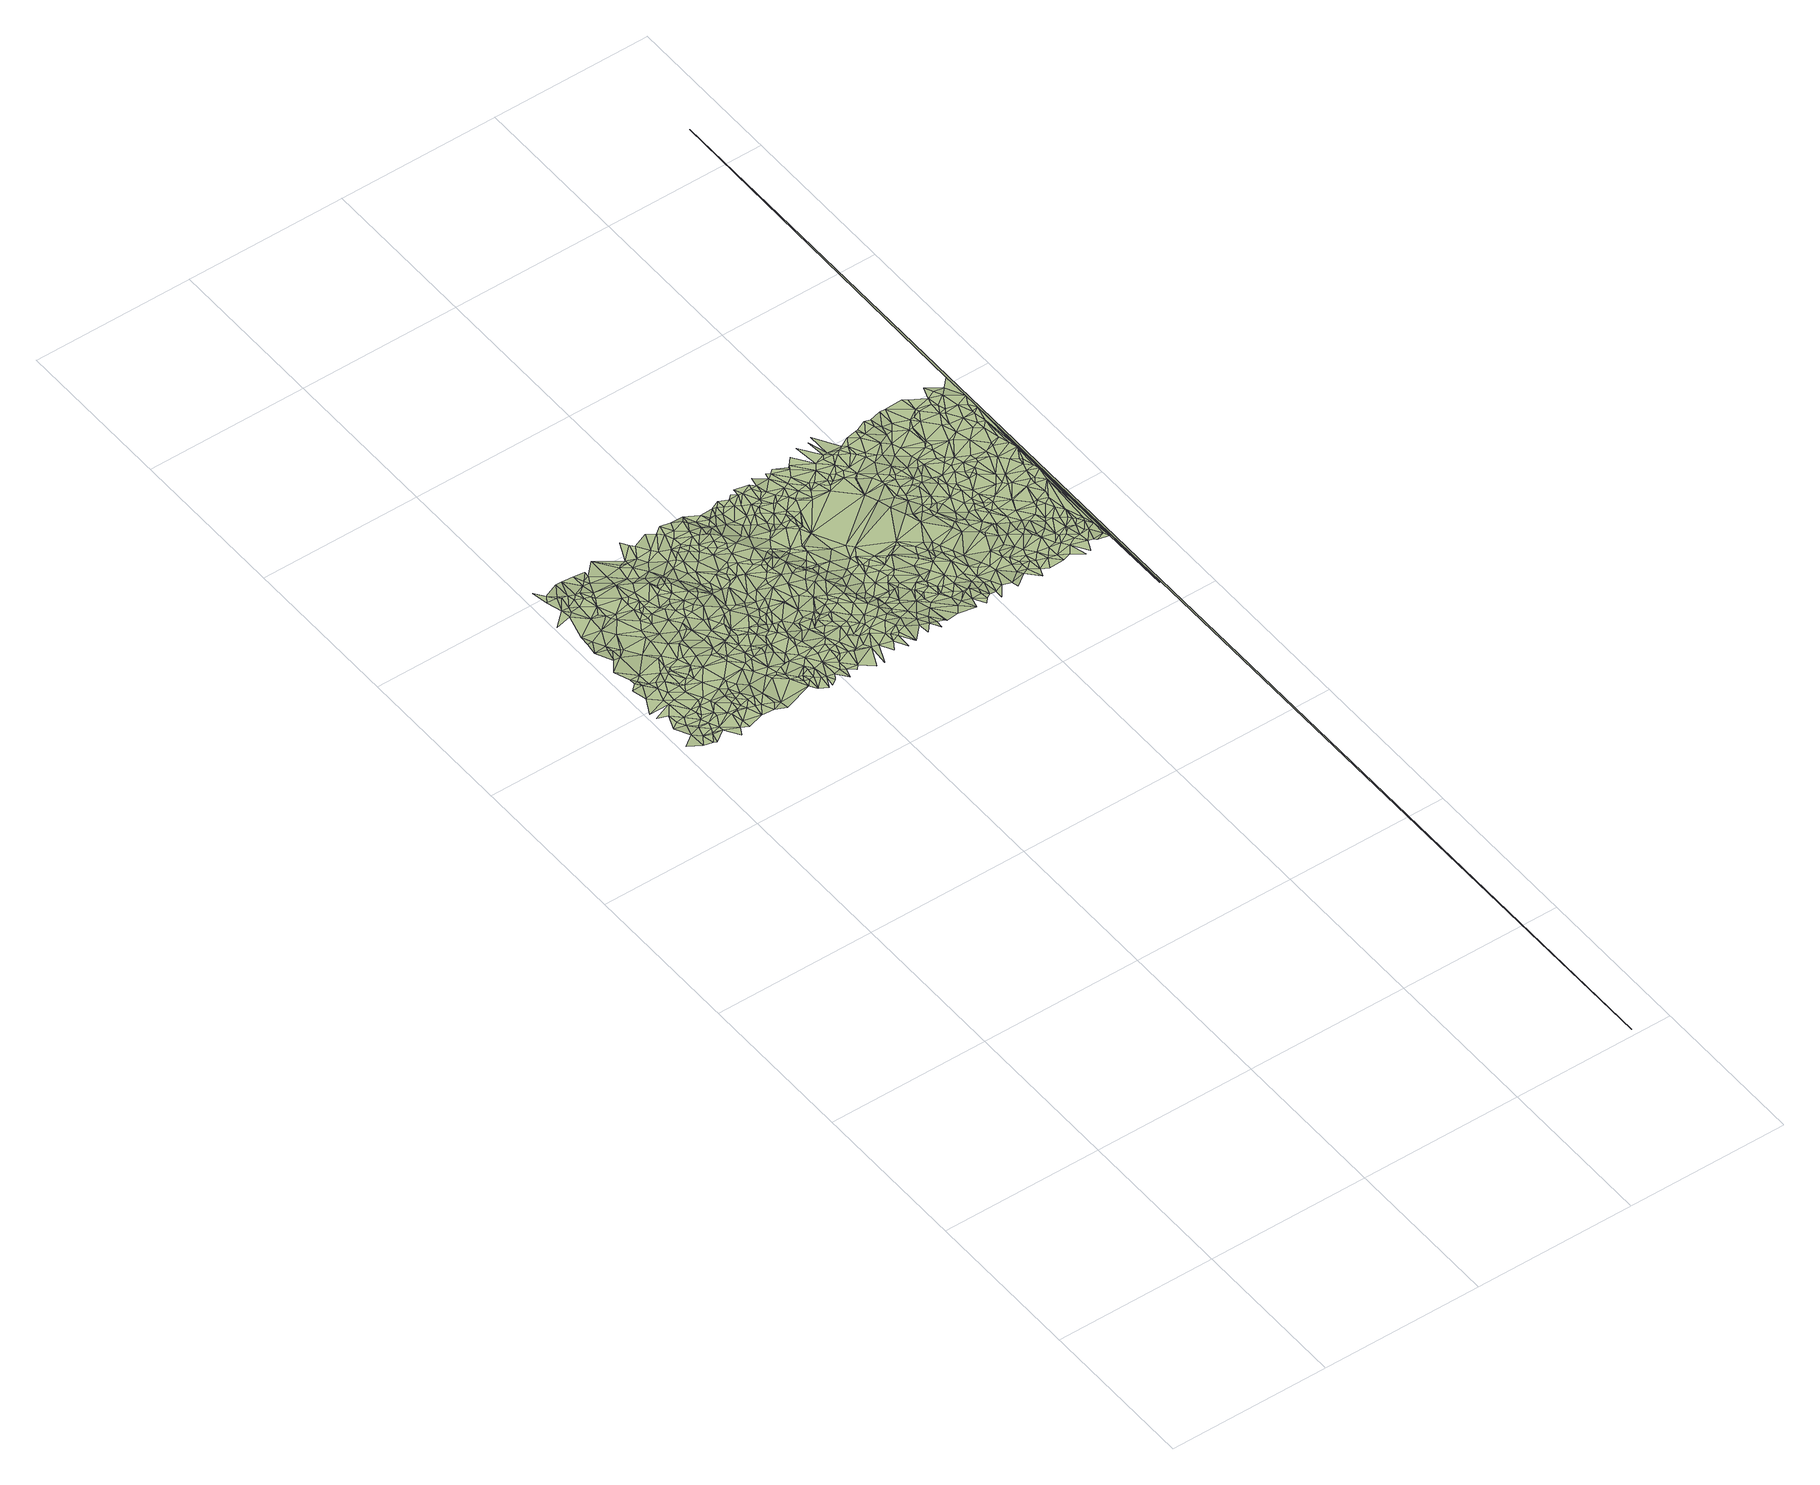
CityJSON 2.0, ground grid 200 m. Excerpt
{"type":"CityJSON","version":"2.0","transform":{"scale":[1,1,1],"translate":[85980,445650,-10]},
"CityObjects":{
"terrain1":{"type":"TINRelief","geometry":[{"type":"CompositeSurface","lod":"2","boundaries":[[[0,1,2]],[[0,3,1]],[[4,1,5]],[[0,6,3]],[[4,5,7]],[[4,7,8]],[[1,3,9]],[[5,1,9]],[[10,3,6]],[[11,10,6]],[[5,12,7]],[[13,8,14]],[[7,12,8]],[[10,15,3]],[[16,17,18]],[[5,9,19]],[[20,9,3]],[[20,3,15]],[[16,14,17]],[[8,12,14]],[[21,10,11]],[[5,22,12]],[[5,19,22]],[[23,19,9]],[[21,15,10]],[[18,24,25]],[[23,9,20]],[[20,15,26]],[[22,19,23]],[[25,24,27]],[[28,14,12]],[[21,26,15]],[[29,12,22]],[[18,17,30]],[[23,20,26]],[[29,28,12]],[[18,30,24]],[[31,17,14]],[[32,27,33]],[[27,24,33]],[[28,31,14]],[[34,29,22]],[[32,35,36]],[[37,22,23]],[[31,38,17]],[[33,24,39]],[[40,23,26]],[[41,26,21]],[[32,33,35]],[[38,30,17]],[[34,22,37]],[[30,39,24]],[[42,41,21]],[[34,43,29]],[[29,43,28]],[[33,39,35]],[[40,37,23]],[[28,44,31]],[[30,45,39]],[[36,35,46]],[[34,37,43]],[[47,36,46]],[[48,38,31]],[[43,44,28]],[[49,40,26]],[[38,50,30]],[[41,51,26]],[[30,50,45]],[[35,39,52]],[[47,53,54]],[[48,31,44]],[[52,39,45]],[[55,54,56]],[[49,26,51]],[[49,37,40]],[[57,43,37]],[[58,50,38]],[[48,58,38]],[[53,59,54]],[[56,54,59]],[[60,55,56]],[[41,61,62]],[[47,46,63]],[[43,64,44]],[[47,63,53]],[[52,45,50]],[[41,62,51]],[[65,37,49]],[[57,64,43]],[[65,57,37]],[[64,48,44]],[[66,46,35]],[[58,67,50]],[[53,63,59]],[[46,68,63]],[[69,58,48]],[[62,70,51]],[[68,59,63]],[[52,50,71]],[[72,35,52]],[[67,71,50]],[[69,67,58]],[[49,51,73]],[[74,68,46]],[[60,56,75]],[[76,62,61]],[[65,49,77]],[[56,59,75]],[[51,70,73]],[[64,78,48]],[[66,74,46]],[[66,35,72]],[[79,80,81]],[[65,82,57]],[[69,83,67]],[[78,69,48]],[[62,84,70]],[[77,49,73]],[[57,85,64]],[[52,71,86]],[[83,71,67]],[[87,59,68]],[[60,88,80]],[[76,84,62]],[[73,70,84]],[[65,77,82]],[[72,52,86]],[[83,89,71]],[[74,87,68]],[[60,75,88]],[[90,83,69]],[[91,86,71]],[[91,71,89]],[[57,82,85]],[[75,59,87]],[[77,73,92]],[[64,85,78]],[[73,84,92]],[[78,90,69]],[[93,89,83]],[[81,80,94]],[[90,93,83]],[[77,92,95]],[[77,95,82]],[[96,97,98]],[[99,72,86]],[[81,100,97]],[[66,72,99]],[[80,88,94]],[[101,74,66]],[[76,102,84]],[[81,94,103]],[[104,86,91]],[[105,92,84]],[[91,89,106]],[[100,98,97]],[[95,107,82]],[[93,106,89]],[[105,95,92]],[[101,87,74]],[[108,85,82]],[[90,109,93]],[[99,86,104]],[[105,84,102]],[[108,82,107]],[[81,103,110]],[[81,110,100]],[[76,111,102]],[[112,66,99]],[[88,113,94]],[[103,94,113]],[[100,114,98]],[[78,115,90]],[[116,107,95]],[[117,78,85]],[[104,91,106]],[[118,88,75]],[[119,75,87]],[[116,95,105]],[[93,109,106]],[[120,111,76]],[[116,108,107]],[[100,110,114]],[[112,101,66]],[[90,115,109]],[[108,121,85]],[[122,105,102]],[[122,102,111]],[[103,123,110]],[[124,103,113]],[[98,114,125]],[[118,75,126]],[[116,105,122]],[[123,114,110]],[[117,85,121]],[[117,115,78]],[[127,88,118]],[[119,126,75]],[[124,123,103]],[[128,113,88]],[[99,104,129]],[[116,130,108]],[[104,106,131]],[[109,115,106]],[[101,132,87]],[[127,128,88]],[[112,99,129]],[[119,87,132]],[[130,121,108]],[[120,133,111]],[[125,114,123]],[[134,122,111]],[[135,124,113]],[[136,131,106]],[[127,118,128]],[[137,116,122]],[[124,138,123]],[[115,136,106]],[[133,134,111]],[[128,135,113]],[[137,130,116]],[[139,104,131]],[[140,118,126]],[[120,141,133]],[[112,142,101]],[[135,138,124]],[[140,126,119]],[[120,143,141]],[[129,104,139]],[[140,128,118]],[[101,142,132]],[[112,129,142]],[[137,122,134]],[[144,123,138]],[[144,125,123]],[[133,141,134]],[[119,132,145]],[[135,146,138]],[[147,131,136]],[[148,117,121]],[[128,149,135]],[[117,150,115]],[[130,148,121]],[[147,139,131]],[[115,151,136]],[[135,149,146]],[[128,152,149]],[[140,119,153]],[[142,154,132]],[[137,148,130]],[[155,138,146]],[[132,154,145]],[[156,129,139]],[[144,138,155]],[[119,145,153]],[[140,157,128]],[[158,146,149]],[[159,142,129]],[[160,151,115]],[[158,149,152]],[[148,150,117]],[[147,156,139]],[[141,161,134]],[[137,134,162]],[[157,152,128]],[[150,160,115]],[[158,155,146]],[[159,129,156]],[[147,136,163]],[[163,136,151]],[[154,164,145]],[[140,153,165]],[[166,144,155]],[[167,141,143]],[[137,168,148]],[[169,145,164]],[[140,165,157]],[[153,145,169]],[[170,154,142]],[[171,156,147]],[[158,172,155]],[[137,162,168]],[[160,173,151]],[[134,161,162]],[[159,170,142]],[[174,164,154]],[[158,152,175]],[[166,155,176]],[[163,151,173]],[[172,176,155]],[[171,147,163]],[[153,169,177]],[[150,178,160]],[[174,169,164]],[[160,178,173]],[[179,159,156]],[[148,180,150]],[[141,181,161]],[[174,154,170]],[[157,175,152]],[[150,180,178]],[[148,168,180]],[[182,177,169]],[[183,165,153]],[[171,184,156]],[[183,153,177]],[[179,156,184]],[[185,166,176]],[[158,186,172]],[[182,169,174]],[[172,187,176]],[[165,188,157]],[[167,181,141]],[[189,170,159]],[[163,173,190]],[[178,190,173]],[[189,159,179]],[[161,191,162]],[[162,192,168]],[[185,176,187]],[[183,177,182]],[[183,188,165]],[[171,163,193]],[[158,175,186]],[[194,180,168]],[[157,188,175]],[[178,180,195]],[[174,170,196]],[[171,193,184]],[[182,174,197]],[[189,179,184]],[[162,191,198]],[[194,168,192]],[[161,181,191]],[[172,199,187]],[[193,163,200]],[[162,198,192]],[[178,201,190]],[[178,195,201]],[[183,182,202]],[[197,174,196]],[[163,190,200]],[[194,195,180]],[[183,203,188]],[[189,204,170]],[[186,199,172]],[[202,182,197]],[[203,175,188]],[[189,184,204]],[[205,196,170]],[[191,181,206]],[[191,206,198]],[[193,207,184]],[[183,202,203]],[[204,205,170]],[[194,192,208]],[[194,208,195]],[[193,200,207]],[[198,209,192]],[[210,190,201]],[[195,210,201]],[[211,206,181]],[[167,212,181]],[[197,196,213]],[[206,209,198]],[[204,184,214]],[[215,187,199]],[[214,184,207]],[[203,216,175]],[[211,181,212]],[[208,217,195]],[[218,202,197]],[[219,186,175]],[[205,213,196]],[[220,200,190]],[[208,192,221]],[[210,220,190]],[[207,200,220]],[[204,222,205]],[[219,199,186]],[[167,223,212]],[[195,224,210]],[[225,223,167]],[[226,203,202]],[[195,217,224]],[[227,192,209]],[[228,197,213]],[[229,211,212]],[[219,175,216]],[[208,230,217]],[[218,197,228]],[[229,212,223]],[[204,231,222]],[[204,214,231]],[[232,209,206]],[[233,206,211]],[[226,202,218]],[[208,221,230]],[[234,221,192]],[[226,216,203]],[[235,214,207]],[[210,236,220]],[[205,237,213]],[[225,238,223]],[[227,234,192]],[[205,222,237]],[[217,230,224]],[[207,220,239]],[[238,229,223]],[[215,199,240]],[[235,207,241]],[[233,211,229]],[[219,240,199]],[[242,243,225]],[[232,227,209]],[[233,232,206]],[[210,224,244]],[[228,213,237]],[[207,239,241]],[[243,238,225]],[[222,231,245]],[[220,236,246]],[[210,244,236]],[[218,228,247]],[[248,219,216]],[[226,218,249]],[[250,229,238]],[[251,231,214]],[[239,220,246]],[[218,247,249]],[[222,245,237]],[[252,224,230]],[[252,230,221]],[[251,214,235]],[[226,253,216]],[[233,229,250]],[[228,237,247]],[[254,226,249]],[[248,216,253]],[[234,252,221]],[[232,255,227]],[[215,240,256]],[[242,257,243]],[[251,245,231]],[[227,255,234]],[[258,246,236]],[[243,259,238]],[[250,238,259]],[[235,241,260]],[[254,249,261]],[[262,244,224]],[[249,247,261]],[[252,262,224]],[[263,240,219]],[[263,219,248]],[[258,236,244]],[[241,239,260]],[[264,257,265]],[[233,250,259]],[[239,246,260]],[[215,256,266]],[[234,267,252]],[[243,257,259]],[[234,255,267]],[[233,268,232]],[[245,269,237]],[[270,247,237]],[[254,271,226]],[[272,255,232]],[[226,271,253]],[[273,246,258]],[[256,240,274]],[[251,269,245]],[[251,235,275]],[[262,258,244]],[[261,247,276]],[[233,259,268]],[[248,253,277]],[[268,272,232]],[[254,261,271]],[[264,278,257]],[[263,274,240]],[[267,279,252]],[[235,260,275]],[[270,237,269]],[[276,247,270]],[[252,279,262]],[[263,248,277]],[[262,273,258]],[[257,280,259]],[[281,260,246]],[[256,274,266]],[[271,277,253]],[[278,280,257]],[[282,261,276]],[[280,268,259]],[[283,267,255]],[[272,284,255]],[[285,246,273]],[[282,271,261]],[[262,286,273]],[[270,269,287]],[[288,262,279]],[[285,281,246]],[[289,279,267]],[[263,290,274]],[[291,269,251]],[[292,276,270]],[[281,275,260]],[[293,277,271]],[[294,295,278]],[[282,293,271]],[[295,280,278]],[[274,290,266]],[[288,286,262]],[[282,276,292]],[[291,251,275]],[[283,255,284]],[[263,277,296]],[[297,272,268]],[[298,273,286]],[[270,287,299]],[[300,268,280]],[[283,289,267]],[[291,287,269]],[[288,279,289]],[[301,275,281]],[[263,296,290]],[[285,273,298]],[[292,270,299]],[[294,302,295]],[[297,284,272]],[[295,303,280]],[[300,297,268]],[[301,291,275]],[[304,266,290]],[[288,305,286]],[[305,298,286]],[[282,306,293]],[[307,301,281]],[[308,299,287]],[[293,309,277]],[[295,302,303]],[[282,292,306]],[[310,266,304]],[[311,283,284]],[[291,308,287]],[[288,289,312]],[[311,284,313]],[[280,303,314]],[[285,298,315]],[[297,313,284]],[[316,281,285]],[[288,312,305]],[[315,298,305]],[[317,292,299]],[[296,277,309]],[[300,280,318]],[[319,289,283]],[[307,281,316]],[[311,319,283]],[[317,299,308]],[[318,280,314]],[[304,290,320]],[[296,321,290]],[[302,322,303]],[[293,306,309]],[[323,312,289]],[[319,323,289]],[[301,324,291]],[[325,322,302]],[[291,326,308]],[[327,292,317]],[[327,306,292]],[[290,321,320]],[[300,328,297]],[[317,308,326]],[[329,311,313]],[[330,305,312]],[[331,285,315]],[[315,305,330]],[[307,332,301]],[[314,303,333]],[[329,319,311]],[[331,316,285]],[[324,326,291]],[[334,307,316]],[[300,318,328]],[[297,335,313]],[[296,309,336]],[[323,337,312]],[[319,337,323]],[[296,336,321]],[[318,314,333]],[[338,317,326]],[[301,332,324]],[[322,339,303]],[[331,315,330]],[[333,303,339]],[[327,317,340]],[[341,309,306]],[[342,330,312]],[[338,326,324]],[[334,332,307]],[[340,317,338]],[[342,312,337]],[[319,343,337]],[[327,344,306]],[[329,313,345]],[[297,328,335]],[[329,343,319]],[[334,316,346]],[[346,316,331]],[[318,333,347]],[[344,341,306]],[[318,347,328]],[[335,345,313]],[[348,320,321]],[[327,340,344]],[[349,331,330]],[[347,333,339]],[[350,338,324]],[[351,336,309]],[[322,352,339]],[[349,330,342]],[[351,309,341]],[[350,340,338]],[[329,353,343]],[[347,335,328]],[[354,334,346]],[[354,332,334]],[[329,345,353]],[[332,355,324]],[[356,321,336]],[[357,346,331]],[[344,358,341]],[[347,339,359]],[[349,357,331]],[[360,344,340]],[[350,324,355]],[[347,359,335]],[[342,337,361]],[[343,362,337]],[[322,363,364]],[[335,365,345]],[[351,341,358]],[[339,352,366]],[[350,367,340]],[[343,353,368]],[[322,364,352]],[[359,339,366]],[[345,365,369]],[[348,321,356]],[[360,340,367]],[[349,342,361]],[[345,370,353]],[[371,354,346]],[[354,372,332]],[[351,373,336]],[[345,369,370]],[[374,357,349]],[[371,346,357]],[[344,375,358]],[[372,355,332]],[[350,355,376]],[[360,375,344]],[[337,362,361]],[[343,368,362]],[[353,370,368]],[[350,376,367]],[[369,365,377]],[[378,351,358]],[[374,349,361]],[[373,356,336]],[[379,359,366]],[[364,366,352]],[[335,359,380]],[[335,380,365]],[[369,381,370]],[[382,376,355]],[[375,378,358]],[[383,351,378]],[[369,377,384]],[[369,384,381]],[[372,382,355]],[[371,385,354]],[[374,361,386]],[[365,380,377]],[[387,367,376]],[[360,388,375]],[[383,389,351]],[[354,385,372]],[[390,366,364]],[[391,360,367]],[[379,380,359]],[[351,389,373]],[[374,392,357]],[[361,362,386]],[[393,366,390]],[[370,394,368]],[[371,357,392]],[[379,366,393]],[[368,394,362]],[[387,376,382]],[[375,395,378]],[[370,381,394]],[[383,378,395]],[[374,386,392]],[[396,397,364]],[[391,388,360]],[[398,384,377]],[[385,382,372]],[[384,399,381]],[[388,395,375]],[[400,367,387]],[[386,362,401]],[[402,356,373]],[[391,367,400]],[[380,398,377]],[[399,394,381]],[[403,379,393]],[[371,392,404]],[[371,405,385]],[[389,406,373]],[[407,380,379]],[[403,407,379]],[[408,384,398]],[[392,386,401]],[[390,364,409]],[[408,399,384]],[[387,382,410]],[[371,404,405]],[[388,411,395]],[[410,382,385]],[[412,389,383]],[[402,373,406]],[[391,413,388]],[[393,390,409]],[[399,414,394]],[[412,383,395]],[[362,415,401]],[[413,411,388]],[[397,409,364]],[[394,416,362]],[[400,387,410]],[[380,417,398]],[[407,417,380]],[[412,395,411]],[[418,406,389]],[[408,398,419]],[[403,393,420]],[[408,419,399]],[[362,416,415]],[[421,414,399]],[[402,406,422]],[[414,416,394]],[[391,423,413]],[[391,400,424]],[[403,425,407]],[[417,419,398]],[[426,427,397]],[[412,418,389]],[[392,401,428]],[[405,429,385]],[[410,385,430]],[[400,410,424]],[[419,421,399]],[[393,409,431]],[[404,392,432]],[[428,401,415]],[[413,433,411]],[[407,425,417]],[[397,434,409]],[[405,404,432]],[[391,435,423]],[[436,412,411]],[[403,420,425]],[[421,416,414]],[[393,431,420]],[[391,424,435]],[[397,427,434]],[[385,429,437]],[[423,433,413]],[[385,437,430]],[[422,406,438]],[[417,439,419]],[[392,428,432]],[[418,438,406]],[[436,418,412]],[[424,410,440]],[[410,430,440]],[[436,411,441]],[[405,432,429]],[[425,439,417]],[[428,415,442]],[[442,415,416]],[[431,409,434]],[[433,441,411]],[[419,443,421]],[[419,439,443]],[[421,444,416]],[[423,435,445]],[[423,445,433]],[[427,446,434]],[[436,447,418]],[[448,449,427]],[[450,429,432]],[[420,451,425]],[[418,452,438]],[[427,449,446]],[[429,453,437]],[[421,443,444]],[[436,441,454]],[[451,439,425]],[[435,424,455]],[[450,453,429]],[[456,422,438]],[[440,430,457]],[[430,437,457]],[[436,454,447]],[[418,447,452]],[[444,458,416]],[[431,459,420]],[[460,428,442]],[[431,434,461]],[[462,432,428]],[[424,440,463]],[[433,464,441]],[[442,416,465]],[[435,455,445]],[[433,445,464]],[[453,457,437]],[[449,466,446]],[[434,446,467]],[[456,438,452]],[[468,443,439]],[[420,459,451]],[[444,443,469]],[[416,458,465]],[[462,428,460]],[[451,468,439]],[[424,463,455]],[[444,469,458]],[[454,441,470]],[[440,457,463]],[[471,450,432]],[[445,455,464]],[[431,461,459]],[[449,472,466]],[[450,473,453]],[[452,447,474]],[[454,470,447]],[[460,442,465]],[[467,446,466]],[[456,452,474]],[[461,434,467]],[[470,441,464]],[[468,469,443]],[[473,457,453]],[[471,432,462]],[[447,475,474]],[[470,475,447]],[[469,476,458]],[[450,477,473]],[[466,472,478]],[[471,477,450]],[[473,479,457]],[[451,480,468]],[[464,455,481]],[[467,466,478]],[[462,460,482]],[[483,463,457]],[[468,476,469]],[[451,459,484]],[[465,458,485]],[[470,464,486]],[[456,474,487]],[[483,457,479]],[[471,462,488]],[[461,489,459]],[[476,490,458]],[[462,482,488]],[[491,455,463]],[[470,486,475]],[[475,492,474]],[[485,458,490]],[[460,465,493]],[[473,477,479]],[[451,484,480]],[[468,494,476]],[[468,480,494]],[[461,467,495]],[[464,496,486]],[[460,493,482]],[[475,486,492]],[[474,492,487]],[[471,488,497]],[[459,489,484]],[[498,478,472]],[[491,481,455]],[[464,481,496]],[[467,478,495]],[[477,499,479]],[[488,482,497]],[[483,500,463]],[[493,465,485]],[[483,479,499]],[[461,495,489]],[[494,501,476]],[[502,494,480]],[[471,503,477]],[[485,490,504]],[[505,497,482]],[[476,506,490]],[[487,492,507]],[[483,499,500]],[[502,501,494]],[[486,508,492]],[[471,497,509]],[[501,506,476]],[[493,510,482]],[[505,482,510]],[[506,504,490]],[[477,511,499]],[[489,512,484]],[[491,463,513]],[[514,489,495]],[[500,513,463]],[[496,508,486]],[[480,484,515]],[[508,507,492]],[[514,512,489]],[[502,480,516]],[[517,495,478]],[[493,485,518]],[[485,504,519]],[[477,503,511]],[[509,497,505]],[[471,509,503]],[[500,499,511]],[[498,517,478]],[[487,507,520]],[[491,521,481]],[[481,521,496]],[[502,522,501]],[[480,515,516]],[[512,523,484]],[[506,519,504]],[[493,524,510]],[[505,510,525]],[[484,523,515]],[[518,485,519]],[[502,516,522]],[[514,495,526]],[[508,520,507]],[[496,527,508]],[[528,529,498]],[[493,518,524]],[[509,505,525]],[[500,511,530]],[[514,526,512]],[[501,531,506]],[[532,496,521]],[[532,527,496]],[[525,510,524]],[[500,530,513]],[[526,495,517]],[[503,530,511]],[[533,516,515]],[[533,515,523]],[[498,529,517]],[[491,534,521]],[[501,522,531]],[[535,523,512]],[[491,513,536]],[[527,537,508]],[[537,520,508]],[[509,538,503]],[[506,539,519]],[[535,512,526]],[[540,533,523]],[[491,541,534]],[[538,530,503]],[[526,517,542]],[[509,525,538]],[[518,543,524]],[[491,536,541]],[[544,516,533]],[[516,545,522]],[[518,519,546]],[[529,547,517]],[[525,524,543]],[[506,531,539]],[[532,521,548]],[[547,542,517]],[[535,549,523]],[[549,540,523]],[[527,550,537]],[[551,552,529]],[[532,553,527]],[[554,520,537]],[[534,548,521]],[[538,525,543]],[[544,533,540]],[[545,531,522]],[[552,547,529]],[[518,546,543]],[[538,555,530]],[[519,539,546]],[[536,513,556]],[[544,545,516]],[[513,530,557]],[[554,537,550]],[[527,553,550]],[[558,526,542]],[[558,535,526]],[[532,548,553]],[[538,559,555]],[[560,547,552]],[[561,542,547]],[[534,541,562]],[[536,563,541]],[[556,513,557]],[[558,549,535]],[[531,564,539]],[[549,565,540]],[[534,562,548]],[[545,564,531]],[[544,540,565]],[[554,550,566]],[[536,556,567]],[[530,555,568]],[[560,561,547]],[[558,542,561]],[[538,543,569]],[[536,567,563]],[[550,553,566]],[[563,562,541]],[[538,569,559]],[[570,546,539]],[[544,571,545]],[[572,543,546]],[[560,573,561]],[[548,574,553]],[[557,530,568]],[[549,575,565]],[[570,539,564]],[[544,565,571]],[[555,559,576]],[[558,577,549]],[[567,556,578]],[[578,556,557]],[[563,579,562]],[[549,577,575]],[[548,562,580]],[[581,564,545]],[[548,580,574]],[[569,543,572]],[[558,561,582]],[[572,546,570]],[[583,545,571]],[[573,584,561]],[[575,571,565]],[[553,585,566]],[[574,585,553]],[[563,567,586]],[[559,569,576]],[[570,564,587]],[[588,558,582]],[[555,576,568]],[[583,581,545]],[[563,586,579]],[[562,579,589]],[[587,564,590]],[[588,591,558]],[[592,571,575]],[[567,578,586]],[[581,590,564]],[[593,566,585]],[[558,591,594]],[[562,589,580]],[[558,594,577]],[[578,557,595]],[[592,575,577]],[[596,582,561]],[[557,568,597]],[[598,570,587]],[[572,570,598]],[[599,583,571]],[[592,599,571]],[[574,580,600]],[[586,589,579]],[[596,561,584]],[[574,600,585]],[[557,597,595]],[[588,601,591]],[[602,569,572]],[[588,582,603]],[[604,587,590]],[[594,591,601]],[[578,605,586]],[[606,568,576]],[[589,607,580]],[[602,576,569]],[[604,598,587]],[[608,597,568]],[[578,595,605]],[[592,577,609]],[[594,609,577]],[[608,568,606]],[[583,610,581]],[[581,611,590]],[[588,603,601]],[[612,585,600]],[[613,572,598]],[[599,610,583]],[[580,614,600]],[[607,614,580]],[[615,595,597]],[[586,616,589]],[[615,597,608]],[[604,590,611]],[[596,617,582]],[[594,601,618]],[[602,572,613]],[[589,616,607]],[[617,603,582]],[[615,605,595]],[[586,605,619]],[[592,620,599]],[[610,611,581]],[[621,598,604]],[[594,618,609]],[[622,596,584]],[[623,606,576]],[[592,609,620]],[[603,618,601]],[[607,616,614]],[[615,619,605]],[[613,598,621]],[[612,600,624]],[[614,625,600]],[[623,608,606]],[[586,619,626]],[[586,626,616]],[[621,604,611]],[[620,610,599]],[[623,615,608]],[[627,603,617]],[[596,628,617]],[[629,609,618]],[[600,625,624]],[[627,630,603]],[[623,619,615]],[[622,628,596]],[[630,618,603]],[[614,631,625]],[[629,632,609]],[[621,611,633]],[[614,616,634]],[[620,609,632]],[[610,635,611]],[[614,636,631]],[[630,629,618]],[[627,617,637]],[[634,616,626]],[[638,630,627]],[[614,634,636]],[[621,633,639]],[[625,631,640]],[[611,635,633]],[[625,640,624]],[[641,610,620]],[[638,627,637]],[[642,617,628]],[[619,643,626]],[[622,644,628]],[[636,640,631]],[[645,623,576]],[[623,646,619]],[[641,635,610]],[[642,637,617]],[[647,634,626]],[[648,632,629]],[[639,633,635]],[[648,620,632]],[[644,649,628]],[[650,613,621]],[[651,629,630]],[[642,628,649]],[[646,643,619]],[[647,626,643]],[[652,621,639]],[[651,630,638]],[[653,638,637]],[[648,641,620]],[[654,640,636]],[[634,655,636]],[[653,637,642]],[[651,648,629]],[[652,639,635]],[[647,655,634]],[[644,656,649]],[[657,640,654]],[[658,576,602]],[[659,660,644]],[[653,651,638]],[[642,649,661]],[[645,646,623]],[[646,662,643]],[[641,663,635]],[[647,643,655]],[[653,642,661]],[[644,664,656]],[[644,660,664]],[[650,621,652]],[[661,649,656]],[[655,654,636]],[[665,602,613]],[[666,641,648]],[[667,643,662]],[[645,576,668]],[[669,662,646]],[[670,652,635]],[[653,671,651]],[[667,655,643]],[[672,635,663]],[[666,663,641]],[[651,666,648]],[[653,661,673]],[[660,674,664]],[[664,675,656]],[[672,670,635]],[[669,646,645]],[[661,656,673]],[[674,675,664]],[[669,667,662]],[[653,673,671]],[[676,654,655]],[[656,675,673]],[[667,676,655]],[[650,652,670]],[[677,654,678]],[[678,654,676]],[[679,672,663]],[[666,679,663]],[[671,680,651]],[[674,681,675]],[[651,680,666]],[[650,670,682]],[[671,673,683]],[[669,684,667]],[[672,682,670]],[[685,613,650]],[[673,675,681]],[[686,676,667]],[[666,687,679]],[[674,688,681]],[[658,668,576]],[[678,676,689]],[[679,690,672]],[[671,683,680]],[[669,645,668]],[[686,667,684]],[[672,690,682]],[[683,673,691]],[[666,680,687]],[[691,673,681]],[[679,687,690]],[[686,689,676]],[[650,682,692]],[[669,668,684]],[[693,694,688]],[[695,678,696]],[[688,697,681]],[[678,689,696]],[[686,684,698]],[[691,681,697]],[[690,692,682]],[[687,699,690]],[[683,691,700]],[[686,698,689]],[[683,700,680]],[[687,680,701]],[[688,694,697]],[[658,602,665]],[[687,701,699]],[[684,702,698]],[[684,703,702]],[[668,703,684]],[[665,613,685]],[[695,696,704]],[[705,701,680]],[[690,699,706]],[[700,705,680]],[[690,706,692]],[[707,700,691]],[[650,692,708]],[[691,697,709]],[[701,710,699]],[[711,689,698]],[[694,709,697]],[[710,706,699]],[[712,703,668]],[[713,704,696]],[[711,696,689]],[[707,691,714]],[[705,715,701]],[[700,716,705]],[[717,702,703]],[[711,698,702]],[[701,715,710]],[[707,718,700]],[[691,709,714]],[[694,719,709]],[[712,717,703]],[[705,716,715]],[[700,718,716]],[[713,696,711]],[[720,685,650]],[[720,650,708]],[[692,706,708]],[[707,714,718]],[[717,711,702]],[[721,712,668]],[[722,717,712]],[[723,719,724]],[[719,725,709]],[[721,668,658]],[[722,726,717]],[[713,727,728]],[[713,711,727]],[[721,722,712]],[[726,711,717]],[[710,729,706]],[[710,715,730]],[[718,731,716]],[[716,730,715]],[[718,714,731]],[[723,725,719]],[[732,714,709]],[[722,733,726]],[[708,706,729]],[[721,733,722]],[[734,709,725]],[[735,720,708]],[[735,708,736]],[[737,711,726]],[[732,709,734]],[[721,658,738]],[[665,685,739]],[[737,727,711]],[[732,731,714]],[[710,730,729]],[[737,726,733]],[[720,740,685]],[[708,741,736]],[[723,742,725]],[[721,743,733]],[[744,738,658]],[[658,665,745]],[[735,736,741]],[[735,740,720]],[[734,725,746]],[[716,731,747]],[[742,746,725]],[[748,742,723]],[[737,733,743]],[[708,749,741]],[[737,750,727]],[[744,658,751]],[[708,729,749]],[[752,727,753]],[[716,754,730]],[[721,738,755]],[[740,739,685]],[[721,755,743]],[[732,734,756]],[[750,753,727]],[[745,665,739]],[[732,757,731]],[[734,746,758]],[[756,734,758]],[[744,755,738]],[[735,741,759]],[[716,747,754]],[[658,760,751]],[[658,745,760]],[[748,761,742]],[[735,759,740]],[[737,743,762]],[[740,763,739]],[[742,764,746]],[[755,762,743]],[[744,751,755]],[[737,765,750]],[[749,766,741]],[[757,767,731]],[[745,739,763]],[[764,758,746]],[[730,768,729]],[[749,729,768]],[[761,764,742]],[[750,765,753]],[[769,732,756]],[[759,741,766]],[[769,757,732]],[[770,756,758]],[[749,771,766]],[[740,772,763]],[[737,762,773]],[[749,768,771]],[[737,773,765]],[[774,753,775]],[[765,775,753]],[[776,768,730]],[[770,758,764]],[[731,777,747]],[[745,763,778]],[[751,779,755]],[[767,777,731]],[[754,776,730]],[[763,772,778]],[[761,780,764]],[[771,768,781]],[[740,759,782]],[[759,766,783]],[[769,767,757]],[[740,782,772]],[[784,756,770]],[[751,760,779]],[[771,785,766]],[[784,769,756]],[[770,764,780]],[[747,786,754]],[[755,787,762]],[[788,781,768]],[[771,781,789]],[[760,745,790]],[[776,788,768]],[[765,791,775]],[[792,773,762]],[[783,766,785]],[[761,793,794]],[[761,794,780]],[[777,786,747]],[[765,773,791]],[[745,778,790]],[[759,783,795]],[[779,760,796]],[[759,795,782]],[[789,781,788]],[[797,771,789]],[[797,785,771]],[[755,779,798]],[[772,799,778]],[[770,780,800]],[[760,790,796]],[[801,776,754]],[[772,782,802]],[[803,775,804]],[[805,754,786]],[[792,762,806]],[[769,807,767]],[[792,791,773]],[[775,791,804]],[[767,807,777]],[[784,770,800]],[[801,788,776]],[[795,783,785]],[[762,787,806]],[[777,805,786]],[[794,800,780]],[[755,798,787]],[[772,802,799]],[[789,788,808]],[[805,801,754]],[[782,795,802]],[[790,778,809]],[[796,790,810]],[[793,811,794]],[[779,796,812]],[[784,813,769]],[[778,799,809]],[[801,808,788]],[[792,814,791]],[[794,815,800]],[[797,789,816]],[[797,816,785]],[[807,817,777]],[[791,814,804]],[[795,785,816]],[[769,813,807]],[[792,806,814]],[[790,809,810]],[[777,817,805]],[[779,812,798]],[[796,810,812]],[[795,818,802]],[[794,819,815]],[[820,789,808]],[[806,787,821]],[[818,799,802]],[[817,801,805]],[[806,821,814]],[[784,800,822]],[[800,815,823]],[[794,811,819]],[[820,816,789]],[[801,824,808]],[[818,809,799]],[[825,810,809]],[[812,810,825]],[[804,814,826]],[[798,827,787]],[[784,828,813]],[[821,787,827]],[[819,823,815]],[[813,829,807]],[[817,830,801]],[[831,818,795]],[[807,832,817]],[[831,795,816]],[[830,824,801]],[[807,829,832]],[[800,823,822]],[[798,812,833]],[[784,822,828]],[[834,808,824]],[[818,835,809]],[[820,808,834]],[[836,825,809]],[[812,825,836]],[[811,837,819]],[[821,838,814]],[[798,833,827]],[[814,838,826]],[[813,839,829]],[[820,840,816]],[[817,841,830]],[[830,842,824]],[[819,843,823]],[[832,841,817]],[[818,844,835]],[[834,824,842]],[[813,828,839]],[[845,812,836]],[[831,844,818]],[[836,809,846]],[[846,809,835]],[[821,827,847]],[[845,833,812]],[[848,820,834]],[[849,831,816]],[[822,823,850]],[[830,851,842]],[[837,852,819]],[[849,816,853]],[[853,816,840]],[[832,829,854]],[[848,840,820]],[[828,855,839]],[[830,841,851]],[[828,822,855]],[[829,839,854]],[[821,847,838]],[[850,823,843]],[[847,827,833]],[[834,842,856]],[[819,852,843]],[[848,834,856]],[[857,826,838]],[[858,844,831]],[[849,858,831]],[[832,854,841]],[[841,859,851]],[[860,835,844]],[[842,851,861]],[[822,862,855]],[[839,855,863]],[[860,846,835]],[[864,845,836]],[[865,852,837]],[[842,861,856]],[[866,822,850]],[[867,836,846]],[[849,853,868]],[[848,856,869]],[[859,861,851]],[[868,853,840]],[[870,844,858]],[[845,871,833]],[[839,863,854]],[[848,872,840]],[[849,870,858]],[[857,838,873]],[[874,850,843]],[[847,873,838]],[[847,833,871]],[[866,862,822]],[[841,875,859]],[[860,844,870]],[[862,863,855]],[[841,854,875]],[[867,864,836]],[[848,869,872]],[[868,840,872]],[[856,861,876]],[[866,850,874]],[[877,857,873]],[[869,856,876]],[[867,846,860]],[[852,878,843]],[[864,879,845]],[[849,868,880]],[[845,879,871]],[[874,843,881]],[[849,880,870]],[[882,854,863]],[[876,861,883]],[[859,884,861]],[[869,876,883]],[[847,885,873]],[[881,843,878]],[[886,863,862]],[[866,886,862]],[[882,875,854]],[[887,877,873]],[[868,872,888]],[[889,890,852]],[[859,875,884]],[[847,871,885]],[[860,870,891]],[[890,878,852]],[[866,874,892]],[[867,860,893]],[[861,884,883]],[[886,882,863]],[[868,888,880]],[[869,894,872]],[[885,895,873]],[[874,881,892]],[[887,873,895]],[[896,864,867]],[[870,880,897]],[[866,898,886]],[[869,883,894]],[[896,879,864]],[[881,878,899]],[[870,897,891]],[[860,891,893]],[[875,900,884]],[[886,901,882]],[[866,892,898]],[[888,872,902]],[[890,899,878]],[[903,885,871]],[[882,904,875]],[[881,899,905]],[[881,905,892]],[[886,898,901]],[[867,893,906]],[[879,907,871]],[[908,880,888]],[[909,900,875]],[[910,895,885]],[[872,894,902]],[[882,901,904]],[[887,895,911]],[[896,867,906]],[[904,909,875]],[[903,910,885]],[[911,895,910]],[[908,888,912]],[[913,883,884]],[[893,891,914]],[[896,915,879]],[[916,905,899]],[[892,905,916]],[[880,917,897]],[[888,902,912]],[[907,903,871]],[[890,918,899]],[[898,892,919]],[[920,894,883]],[[908,917,880]],[[921,918,890]],[[891,897,922]],[[906,893,914]],[[898,923,901]],[[916,899,924]],[[915,907,879]],[[914,891,922]],[[920,883,913]],[[904,901,925]],[[900,926,884]],[[927,910,903]],[[892,928,919]],[[924,899,918]],[[908,912,929]],[[930,892,916]],[[921,931,932]],[[897,917,922]],[[929,912,902]],[[896,906,933]],[[934,911,910]],[[898,919,923]],[[908,929,917]],[[930,928,892]],[[904,935,909]],[[901,923,925]],[[896,936,915]],[[909,926,900]],[[921,932,918]],[[902,894,937]],[[896,933,936]],[[913,884,938]],[[907,927,903]],[[934,910,927]],[[904,925,935]],[[920,937,894]],[[916,924,939]],[[929,902,937]],[[931,940,932]],[[930,916,941]],[[938,884,926]],[[924,918,939]],[[928,942,919]],[[906,914,943]],[[919,942,923]],[[941,916,939]],[[909,935,926]],[[915,936,944]],[[945,917,929]],[[914,922,943]],[[930,942,928]],[[946,922,917]],[[933,906,943]],[[915,944,907]],[[932,947,918]],[[920,913,948]],[[930,941,942]],[[939,918,947]],[[945,929,937]],[[925,949,935]],[[933,943,936]],[[940,947,932]],[[920,948,937]],[[925,923,949]],[[945,950,917]],[[934,927,951]],[[948,913,938]],[[941,939,952]],[[907,953,927]],[[941,952,942]],[[950,946,917]],[[923,942,949]],[[952,939,947]],[[935,954,926]],[[907,944,953]],[[949,954,935]],[[936,955,944]],[[951,927,953]],[[956,943,922]],[[945,937,957]],[[938,926,958]],[[959,922,946]],[[945,957,950]],[[960,937,948]],[[944,955,953]],[[954,961,926]],[[948,938,962]],[[936,943,963]],[[956,922,959]],[[952,964,942]],[[952,947,964]],[[950,965,946]],[[942,964,949]],[[936,963,955]],[[958,926,961]],[[966,967,968]],[[940,969,947]],[[957,937,960]],[[938,958,962]],[[970,971,940]],[[953,955,972]],[[949,964,954]],[[957,965,950]],[[951,953,973]],[[974,943,956]],[[954,964,961]],[[959,946,965]],[[958,961,975]],[[953,972,973]],[[960,948,976]],[[955,977,972]],[[948,962,978]],[[974,963,943]],[[957,960,965]],[[961,964,975]],[[962,958,975]],[[951,973,979]],[[976,948,978]],[[947,969,964]],[[974,956,959]],[[977,973,972]],[[960,980,965]],[[963,981,955]],[[981,977,955]],[[962,975,969]],[[959,965,982]],[[974,983,963]],[[975,964,969]],[[984,979,973]],[[962,985,978]],[[980,982,965]],[[974,959,986]],[[976,978,987]],[[963,983,981]],[[962,969,985]],[[960,976,988]],[[989,973,977]],[[987,978,990]],[[985,990,978]],[[960,991,980]],[[940,971,969]],[[974,992,983]],[[981,989,977]],[[959,982,993]],[[976,987,988]],[[984,973,994]],[[983,995,981]],[[980,996,982]],[[959,993,986]],[[974,986,992]],[[960,988,991]],[[988,987,990]],[[988,985,969]],[[988,990,985]],[[989,994,973]],[[983,992,995]],[[980,991,996]],[[981,995,997]],[[981,998,989]],[[993,982,996]],[[981,997,998]],[[989,998,994]],[[992,986,999]],[[999,986,993]],[[997,995,1000]],[[992,1000,995]],[[971,988,969]],[[1001,991,988]],[[1001,996,991]],[[993,996,1001]],[[997,1002,998]],[[994,998,1002]],[[999,993,1001]],[[992,999,1003]],[[1004,994,1005]],[[992,1006,1000]],[[997,1000,1002]],[[992,1003,1006]],[[999,1001,1003]],[[994,1002,1005]],[[971,1001,988]],[[1006,1007,1000]],[[1003,1001,971]],[[1004,1005,1008]],[[1006,1003,971]],[[1002,1008,1005]],[[1000,1009,1002]],[[1006,971,1007]],[[1000,1007,1009]],[[1009,1008,1002]],[[971,1009,1007]],[[968,1009,971]],[[968,1008,1009]]]}]}
},
"vertices":[
[22,925,9],[21,944,10],[7,934,9],[30,936,9],[12,963,9],[25,959,9],[33,922,9],[20,969,9],[19,981,9],[34,949,9],[40,932,9],[37,920,9],[30,970,9],[7,986,9],[29,995,9],[41,934,9],[4,995,9],[28,1003,9],[15,1016,9],[35,951,9],[44,940,9],[52,931,9],[43,957,9],[46,948,9],[23,1033,10],[10,1033,10],[52,937,9],[18,1040,10],[43,975,9],[45,968,9],[34,1021,9],[37,997,9],[18,1048,9],[23,1042,9],[47,962,9],[29,1047,10],[11,1067,9],[60,957,9],[39,1010,9],[30,1031,10],[60,952,9],[69,923,9],[64,913,9],[54,974,9],[58,982,9],[37,1028,10],[29,1080,10],[21,1081,10],[54,999,9],[71,948,9],[46,1025,9],[74,944,9],[49,1037,10],[25,1098,9],[11,1101,10],[13,1116,10],[20,1117,9],[67,973,9],[54,1010,9],[27,1103,9],[14,1129,9],[78,918,9],[77,929,9],[29,1093,9],[64,982,9],[69,968,9],[50,1070,9],[56,1013,9],[36,1090,9],[60,1008,9],[81,944,9],[56,1032,9],[60,1055,10],[83,947,9],[39,1088,9],[37,1124,10],[98,924,9],[84,958,9],[77,1000,9],[2,1155,10],[22,1160,10],[21,1172,10],[83,969,10],[66,1015,9],[92,942,9],[85,982,9],[58,1042,10],[46,1110,10],[38,1144,10],[61,1033,9],[73,1010,9],[62,1037,10],[89,949,9],[72,1018,9],[28,1165,9],[91,960,9],[11,1210,11],[15,1191,10],[20,1198,11],[65,1056,10],[27,1189,11],[68,1088,10],[101,939,9],[30,1172,9],[76,1042,10],[100,951,9],[81,1027,10],[92,968,9],[93,976,9],[79,1022,9],[32,1187,10],[107,937,9],[69,1080,10],[39,1166,10],[28,1191,11],[91,1018,9],[99,964,9],[98,991,9],[54,1139,9],[60,1128,9],[114,923,9],[98,987,9],[108,951,9],[38,1185,11],[41,1177,10],[39,1207,9],[56,1133,9],[48,1145,9],[54,1155,10],[81,1066,10],[104,977,9],[82,1041,10],[70,1098,10],[120,931,9],[118,949,9],[50,1173,10],[94,1035,10],[115,969,7],[46,1182,10],[91,1060,10],[63,1134,10],[126,928,8],[83,1084,9],[128,918,7],[47,1207,9],[78,1111,10],[52,1182,10],[96,1048,10],[123,992,8],[58,1170,10],[117,1011,8],[108,1027,9],[60,1166,10],[82,1128,10],[85,1100,10],[61,1189,9],[97,1062,9],[82,1149,10],[63,1173,10],[101,1074,10],[116,1016,9],[140,962,8],[137,969,8],[116,1034,9],[87,1109,10],[82,1138,10],[61,1206,9],[164,930,8],[130,982,8],[86,1118,10],[102,1094,11],[115,1048,10],[69,1188,9],[115,1026,9],[94,1112,10],[88,1167,11],[65,1193,10],[87,1125,10],[121,1016,9],[110,1072,10],[131,997,8],[154,950,8],[94,1126,10],[95,1135,10],[113,1067,10],[74,1203,10],[89,1172,10],[74,1197,9],[89,1147,10],[111,1081,11],[131,1033,10],[146,963,8],[146,978,8],[121,1051,10],[139,997,9],[139,1009,9],[108,1108,12],[106,1114,10],[149,967,8],[89,1185,9],[132,1035,10],[133,1019,10],[102,1128,10],[98,1147,10],[119,1086,11],[115,1099,13],[154,958,8],[129,1054,11],[143,998,9],[157,970,8],[140,1021,10],[163,947,8],[164,939,8],[116,1110,13],[131,1071,12],[89,1212,10],[104,1159,11],[146,1007,10],[114,1129,12],[104,1169,10],[140,1037,11],[155,995,10],[122,1094,15],[170,937,8],[149,1012,10],[170,921,8],[116,1146,15],[164,972,8],[120,1116,13],[168,946,8],[156,1003,10],[127,1086,14],[169,971,9],[177,956,9],[164,991,9],[136,1070,11],[147,1033,10],[130,1104,15],[176,937,8],[145,1054,11],[107,1187,10],[142,1058,11],[180,915,8],[182,932,8],[157,1028,10],[134,1093,15],[147,1044,10],[126,1120,15],[115,1162,10],[119,1132,15],[178,950,8],[142,1086,14],[165,1004,9],[118,1157,12],[120,1138,15],[172,982,9],[110,1189,10],[187,930,8],[159,1030,10],[184,946,9],[154,1065,11],[129,1136,15],[164,1022,10],[118,1178,10],[192,921,8],[185,916,8],[119,1192,9],[168,1002,9],[185,965,9],[144,1099,14],[142,1112,15],[132,1147,14],[182,972,9],[164,1035,10],[118,1187,10],[157,1075,12],[134,1132,15],[129,1164,10],[196,927,9],[171,1015,9],[196,949,9],[162,1066,11],[136,1143,13],[189,999,9],[188,985,9],[174,1050,10],[173,1031,10],[149,1105,15],[178,1019,9],[184,1012,9],[130,1187,9],[162,1097,11],[145,1134,11],[136,1148,12],[206,913,10],[204,929,9],[137,1176,9],[200,972,9],[174,1034,10],[153,1113,12],[200,962,9],[163,1075,11],[210,926,9],[210,938,9],[133,1204,14],[182,1028,9],[152,1152,10],[172,1069,11],[162,1101,10],[153,1163,11],[127,1213,14],[192,994,10],[187,1025,9],[196,985,10],[212,945,9],[182,1040,9],[179,1062,10],[162,1117,9],[213,959,9],[192,1007,9],[137,1199,14],[147,1185,13],[223,923,9],[192,1022,9],[175,1098,9],[219,918,9],[167,1104,9],[160,1137,10],[214,969,9],[206,999,9],[191,1041,9],[189,1051,9],[182,1095,10],[218,948,9],[183,1068,8],[220,976,9],[152,1179,13],[198,1023,9],[170,1112,10],[227,945,9],[167,1133,11],[160,1158,13],[197,1040,9],[206,1014,8],[165,1152,13],[213,996,9],[192,1061,10],[222,961,9],[156,1207,14],[198,1047,10],[181,1116,13],[165,1173,14],[232,942,9],[210,1009,9],[192,1075,10],[188,1100,12],[166,1200,14],[202,1058,11],[168,1166,13],[228,962,9],[177,1142,13],[214,1041,12],[220,1024,11],[238,910,9],[250,935,10],[222,981,9],[236,943,9],[186,1118,13],[218,1013,10],[219,993,10],[224,1005,11],[202,1073,12],[197,1100,13],[172,1194,14],[206,1054,12],[178,1160,14],[190,1110,13],[229,989,11],[174,1170,14],[239,964,11],[241,978,11],[226,1002,11],[197,1102,13],[177,1173,14],[228,1000,11],[206,1098,13],[216,1041,12],[198,1117,13],[186,1152,14],[176,1184,14],[245,943,10],[195,1140,14],[218,1066,12],[249,955,11],[232,1012,11],[184,1166,14],[248,909,9],[257,932,11],[239,989,11],[235,1005,11],[201,1123,13],[226,1042,12],[175,1207,14],[246,961,11],[217,1073,13],[219,1079,13],[183,1193,14],[249,972,11],[241,999,11],[260,952,11],[209,1116,13],[192,1161,14],[194,1175,14],[196,1152,14],[234,1012,11],[233,1040,12],[244,1029,12],[251,980,11],[196,1183,14],[246,1001,12],[264,966,11],[247,1013,12],[187,1204,15],[205,1146,14],[213,1131,13],[261,970,11],[266,916,11],[273,928,11],[234,1061,12],[226,1087,13],[221,1105,13],[265,958,11],[236,1075,13],[208,1156,14],[273,942,11],[213,1139,14],[201,1172,14],[227,1099,13],[199,1199,14],[260,984,12],[222,1112,13],[210,1166,15],[244,1040,12],[259,1007,12],[254,1017,12],[217,1145,14],[277,938,11],[210,1181,13],[282,912,11],[282,931,11],[233,1087,13],[271,976,12],[203,1195,12],[233,1096,13],[208,1169,14],[225,1139,15],[205,1207,10],[234,1103,13],[257,1023,12],[280,967,11],[252,1054,13],[284,957,11],[247,1070,13],[235,1122,15],[219,1157,15],[258,1046,13],[286,935,11],[289,945,11],[272,997,12],[264,1012,12],[220,1176,10],[250,1086,14],[293,914,11],[243,1100,14],[212,1193,10],[219,1180,10],[273,1015,12],[249,1095,13],[296,938,11],[244,1102,14],[284,987,12],[238,1148,10],[260,1064,14],[245,1113,10],[290,976,12],[268,1041,13],[225,1175,10],[222,1198,10],[254,1073,13],[291,963,12],[271,1029,13],[243,1142,10],[225,1187,10],[269,1054,11],[279,1000,12],[301,953,9],[235,1171,10],[260,1073,12],[310,932,9],[251,1110,10],[252,1115,10],[283,1007,11],[286,996,11],[263,1097,10],[275,1032,12],[265,1070,10],[282,1022,10],[228,1190,9],[235,1190,8],[271,1078,10],[269,1065,10],[262,1101,10],[301,968,9],[259,1126,10],[298,964,9],[298,989,9],[296,994,9],[314,941,8],[279,1052,10],[286,1035,10],[238,1199,9],[249,1160,9],[294,1004,9],[300,979,9],[277,1064,10],[277,1067,10],[313,956,9],[242,1186,9],[312,918,9],[320,927,10],[268,1102,10],[300,1017,9],[245,1170,9],[299,990,9],[256,1156,9],[313,970,9],[266,1135,10],[243,1198,9],[280,1089,10],[298,1035,9],[310,984,9],[262,1152,9],[318,948,9],[290,1062,10],[314,991,9],[310,1009,9],[298,1043,9],[326,937,8],[261,1169,9],[315,974,9],[249,1194,9],[328,916,8],[329,926,8],[259,1189,9],[249,1204,9],[280,1098,10],[272,1134,10],[283,1130,9],[330,964,7],[282,1097,10],[337,922,8],[335,947,7],[269,1166,9],[272,1148,9],[310,1027,9],[322,991,8],[260,1199,9],[276,1142,9],[294,1120,9],[303,1077,9],[313,1041,9],[321,1002,9],[311,1054,9],[339,921,7],[265,1184,9],[326,991,8],[300,1108,9],[335,979,8],[283,1138,9],[275,1164,9],[275,1180,9],[324,1021,9],[340,952,8],[327,1010,9],[353,922,8],[272,1199,9],[286,1155,9],[316,1038,9],[338,960,8],[279,1172,9],[319,1033,9],[339,966,8],[331,995,8],[266,1204,9],[338,977,8],[294,1137,9],[360,931,9],[295,1125,9],[317,1053,9],[332,1007,9],[277,1198,9],[344,969,8],[318,1072,9],[355,957,8],[326,1041,9],[295,1146,9],[299,1121,9],[285,1175,9],[299,1123,9],[345,985,8],[338,1013,9],[335,1025,9],[273,1208,9],[325,1064,9],[286,1180,9],[299,1137,9],[294,1167,9],[362,945,8],[353,973,8],[299,1150,9],[354,990,9],[333,1042,9],[375,918,8],[310,1140,9],[290,1204,9],[288,1198,9],[298,1166,9],[357,957,8],[367,934,9],[355,980,8],[360,967,8],[294,1188,9],[354,982,8],[341,1032,9],[303,1176,9],[349,1033,9],[298,1185,9],[369,951,8],[365,964,8],[344,1034,9],[295,1197,10],[358,1006,8],[377,945,8],[313,1165,9],[378,931,8],[330,1147,9],[316,1156,9],[308,1171,9],[368,990,8],[378,942,9],[364,1045,9],[376,976,8],[360,1041,9],[377,961,8],[312,1199,9],[317,1179,9],[385,944,9],[298,1210,9],[379,1120,9],[387,916,8],[392,922,8],[383,945,8],[317,1159,9],[369,1012,8],[390,930,9],[386,1106,7],[378,999,8],[326,1166,9],[353,1146,9],[332,1150,9],[364,1038,9],[385,966,8],[372,1018,7],[394,952,7],[397,924,9],[393,939,8],[324,1182,9],[314,1207,9],[318,1204,9],[379,1003,8],[394,988,8],[403,943,7],[376,1027,9],[393,966,8],[337,1159,9],[390,1090,8],[337,1168,9],[384,1002,9],[406,925,7],[332,1187,9],[384,1015,8],[402,954,8],[386,1027,9],[406,915,7],[416,929,7],[323,1208,9],[338,1197,9],[410,941,7],[342,1169,9],[389,1014,7],[404,971,8],[394,1004,8],[347,1166,9],[349,1161,9],[339,1200,9],[401,990,8],[395,1023,8],[411,964,8],[402,1053,9],[424,950,8],[398,1014,8],[359,1180,9],[358,1153,9],[341,1202,9],[422,958,8],[405,1000,8],[410,988,7],[360,1160,9],[418,968,8],[426,924,9],[396,1072,9],[376,1153,9],[364,1156,9],[444,928,8],[428,916,9],[440,935,7],[367,1166,9],[365,1188,9],[349,1211,9],[425,1027,8],[429,1017,7],[436,976,8],[441,962,8],[373,1163,9],[442,946,8],[402,1067,9],[403,1065,9],[380,1174,9],[385,1146,9],[402,1099,8],[411,1088,7],[413,1065,8],[451,931,8],[382,1162,9],[386,1145,8],[406,1121,8],[451,940,8],[445,996,8],[458,913,8],[419,1053,8],[375,1188,9],[400,1135,9],[362,1218,9],[379,1193,9],[444,1005,8],[391,1150,9],[446,956,8],[443,970,8],[451,945,8],[419,1073,8],[405,1124,9],[462,923,8],[390,1162,9],[406,1100,8],[460,939,8],[387,1187,9],[421,1063,8],[453,975,8],[432,1033,8],[460,965,9],[462,948,8],[424,1053,9],[414,1095,8],[391,1184,9],[377,1217,9],[385,1194,8],[441,1019,8],[456,988,9],[416,1108,8],[408,1137,9],[466,936,8],[435,1034,8],[425,1083,8],[428,1068,8],[465,957,8],[433,1066,8],[447,1000,9],[413,1164,9],[442,1028,9],[440,1043,8],[418,1119,9],[397,1189,9],[403,1178,9],[471,918,8],[478,931,8],[434,1078,8],[417,1128,9],[437,1061,8],[417,1154,7],[428,1103,8],[474,945,8],[455,1016,8],[432,1096,9],[384,1222,9],[402,1192,9],[460,1005,9],[407,1173,9],[464,984,9],[452,1035,8],[434,1109,9],[422,1124,9],[490,919,8],[426,1137,10],[478,974,9],[407,1188,9],[481,934,8],[449,1064,8],[465,1004,8],[438,1099,9],[489,929,8],[456,1049,8],[416,1169,9],[491,960,8],[488,943,8],[459,1034,8],[431,1125,9],[414,1198,9],[424,1160,9],[486,969,8],[476,984,9],[469,1022,8],[451,1088,8],[478,997,8],[430,1158,7],[464,1042,8],[444,1107,9],[438,1125,9],[500,922,8],[425,1190,9],[484,980,9],[465,1065,8],[480,1006,8],[469,1031,8],[502,941,8],[451,1099,8],[439,1148,8],[448,1120,8],[438,1171,9],[466,1049,8],[458,1082,8],[498,945,8],[472,1023,8],[508,933,8],[460,1073,8],[489,992,8],[490,967,8],[472,1037,8],[427,1201,9],[456,1095,8],[480,1021,8],[456,1120,8],[481,1032,8],[501,967,9],[496,987,8],[453,1137,8],[514,912,8],[506,956,8],[455,1130,8],[466,1076,8],[476,1051,8],[462,1095,8],[447,1164,8],[475,1059,8],[433,1192,9],[508,951,8],[493,1008,8],[481,1039,8],[430,1201,9],[518,938,8],[451,1154,8],[476,1092,8],[515,948,8],[506,991,8],[488,1038,8],[499,1023,8],[451,1178,8],[508,976,8],[443,1207,9],[482,1075,8],[521,913,8],[527,927,8],[475,1109,8],[521,957,8],[472,1119,8],[499,1051,8],[447,1195,9],[472,1139,8],[478,1101,8],[517,976,8],[526,939,8],[500,1022,8],[511,980,8],[492,1075,8],[458,1179,8],[514,1000,8],[521,953,9],[476,1131,8],[474,1170,8],[484,1085,8],[515,1006,8],[454,1191,7],[450,1205,9],[490,1080,8],[510,1044,8],[480,1115,8],[476,1146,8],[531,953,8],[491,1097,8],[538,940,8],[524,972,8],[506,1049,8],[533,924,9],[488,1109,8],[529,987,8],[534,942,8],[524,997,8],[523,1029,8],[465,1188,8],[531,967,8],[496,1084,8],[534,963,8],[536,922,8],[547,926,8],[479,1138,8],[465,1209,8],[520,1007,8],[478,1146,8],[508,1063,8],[514,1043,8],[542,953,8],[550,919,8],[537,960,8],[536,978,8],[498,1132,8],[479,1170,8],[504,1089,8],[503,1101,8],[547,943,9],[516,1057,8],[532,1002,8],[505,1094,8],[472,1209,8],[544,957,8],[484,1181,8],[535,1012,8],[491,1173,8],[503,1131,8],[518,1088,8],[534,1036,8],[516,1120,8],[525,1082,8],[533,1028,8],[537,1048,8],[506,1155,8],[547,1025,8],[520,1096,8],[552,3,14],[552,1661,10],[552,1209,7],[550,1043,8],[551,832,8],[552,1154,8],[489,1181,8],[497,1190,8],[512,1138,8],[538,1035,8],[533,1072,8],[499,1186,8],[540,1058,8],[494,1210,8],[531,1099,8],[514,1170,8],[532,1103,8],[513,1152,8],[499,1206,8],[548,1050,8],[530,1133,8],[542,1067,8],[550,1082,8],[515,1186,8],[544,1064,8],[547,1092,8],[530,1150,8],[539,1125,8],[518,1195,8],[519,1167,8],[543,1105,8],[523,1172,8],[520,1180,8],[538,1136,8],[537,1169,8],[547,1133,8],[533,1190,8],[544,1148,8],[523,1210,8],[528,1200,8],[544,1152,8],[546,1163,8],[541,1198,7],[552,1175,8]
]}
